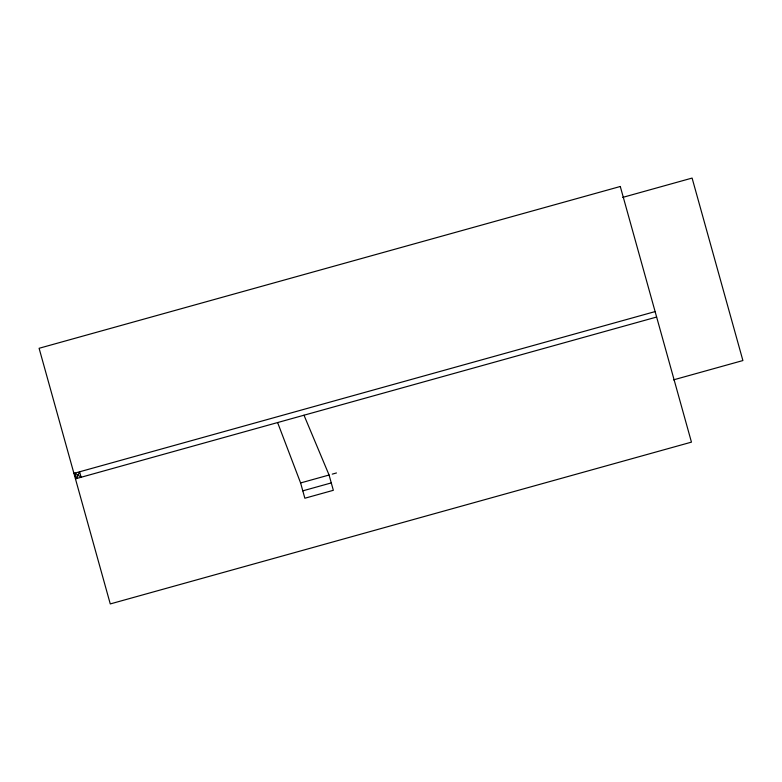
<?xml version="1.0" encoding="UTF-8"?>
<svg xmlns="http://www.w3.org/2000/svg" width="782" height="782" viewBox="0 0 782 782"><rect width="100%" height="100%" fill="white"/><g stroke="black" fill="none" stroke-linecap="round" stroke-linejoin="round"><path stroke-width="1.17" d="M622.697 197.396L692.099 178.071L742.9 360.551L673.498 379.866M73.928 473.374L655.111 311.588M74.681 476.101L75.737 475.808M75.443 478.838L656.626 317.042M300.601 482.944L329.075 475.016L333.337 490.304L304.853 498.232L300.601 482.944L277.61 422.554M332.242 474.136L336.465 472.963M302.8 490.842L331.275 482.914M303.993 415.213L329.075 475.016M79.578 471.8L76.499 478.545L74.974 473.081L81.103 477.255L79.578 471.8M620.292 186.487L39.1 348.283L110.272 603.929L691.454 442.133L620.292 186.487"/></g></svg>
